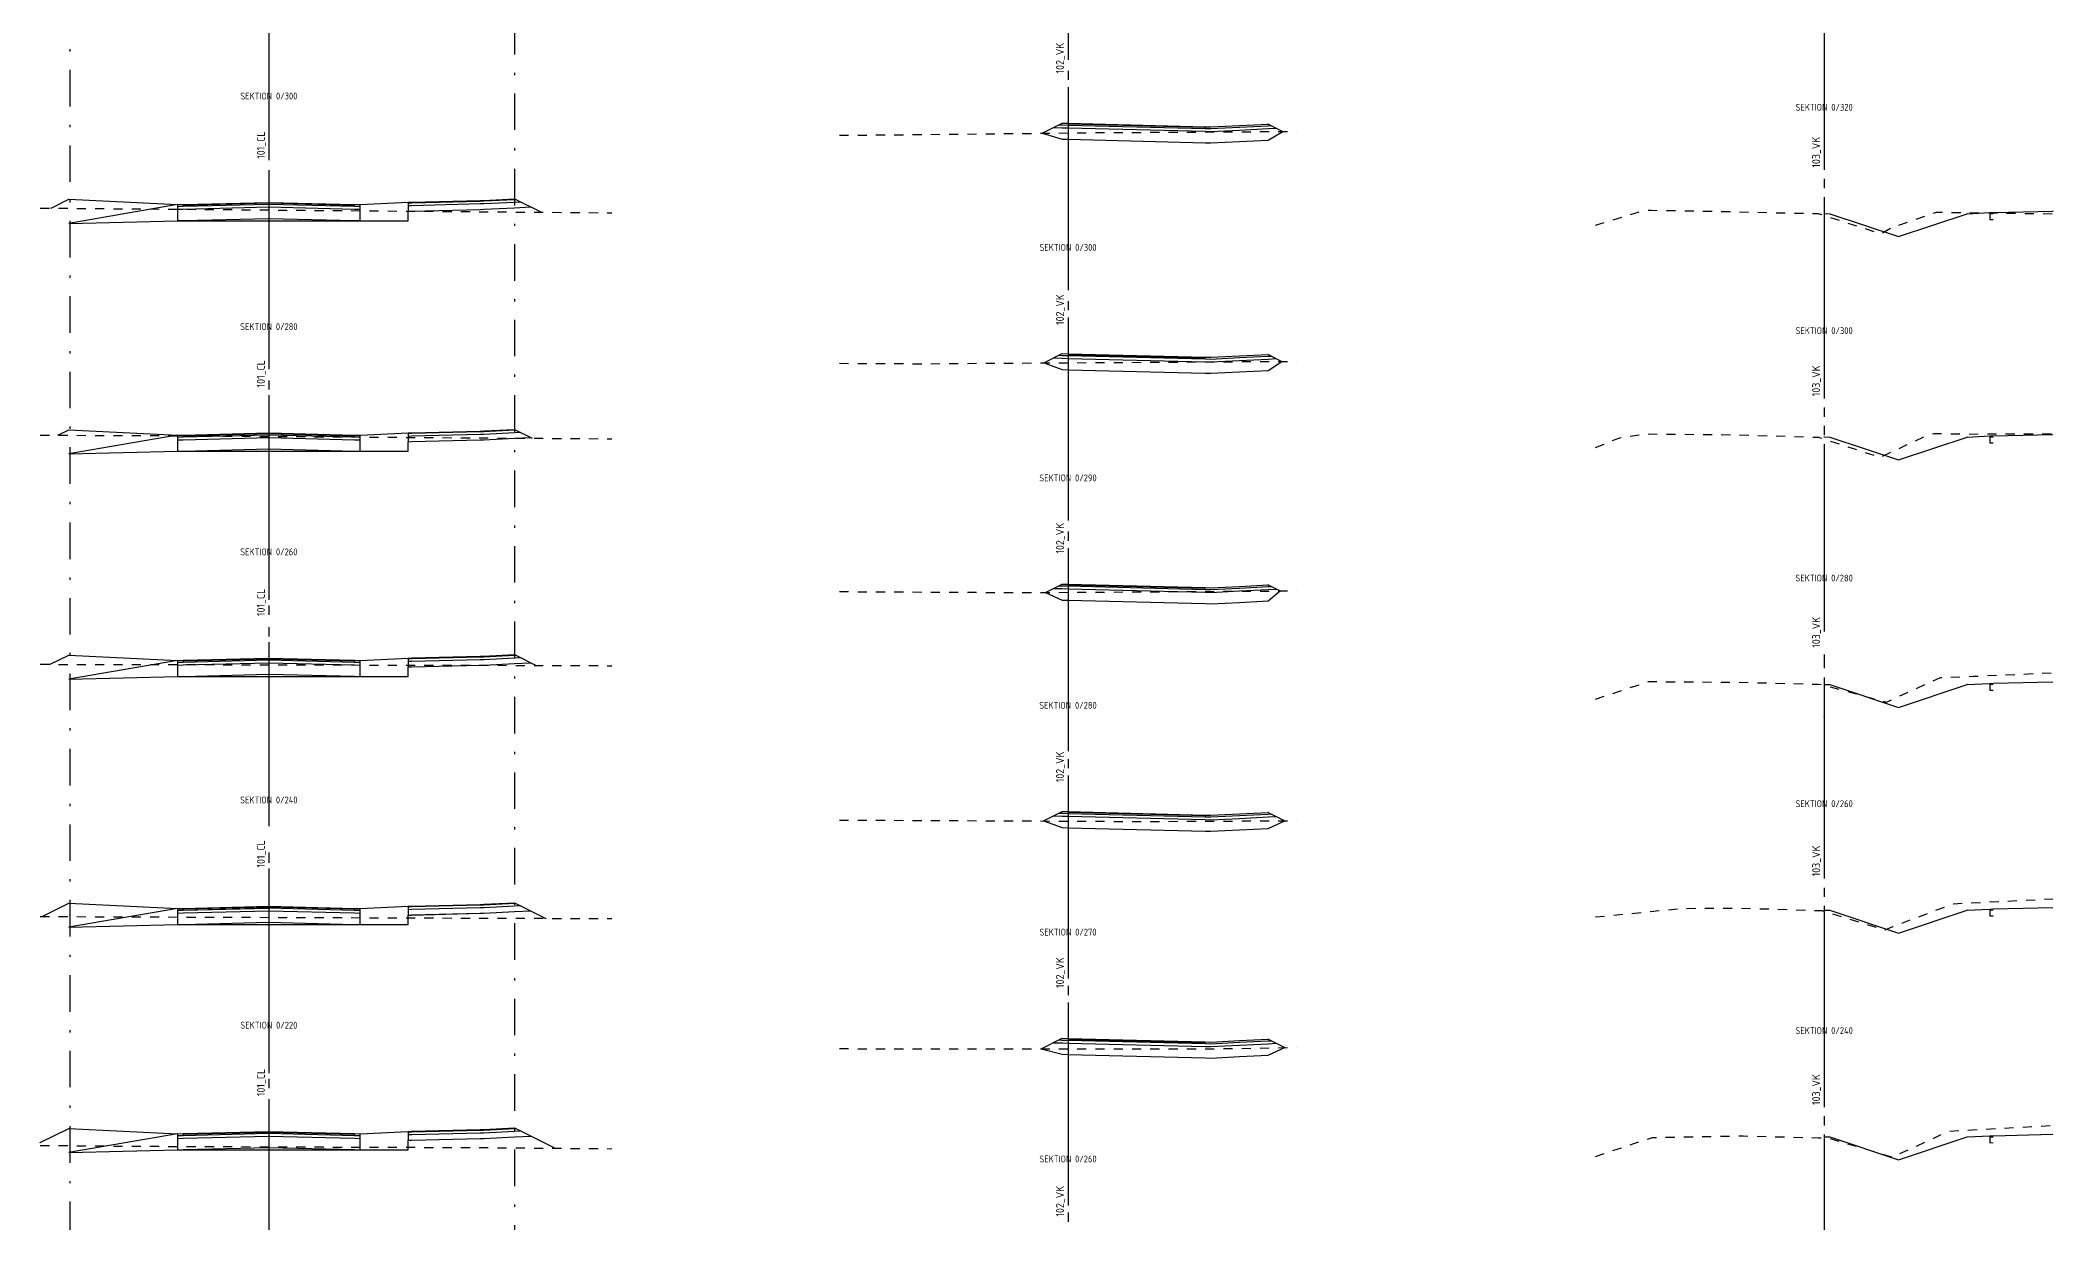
# Model space of a CAD drawing. Header units: metres. Extents: x 117388 to 118308, y 6148643 to 6149172.
# Drawn here: x 117653.2 to 117741.3, y 6148957.3 to 6149009.1 of the extents above; entities that cross this region are included whole.
import ezdxf
from ezdxf.enums import TextEntityAlignment as Align

# ---------------------------------------------------------------- set-up
doc = ezdxf.new("R2010")
doc.units = ezdxf.units.M
doc.header["$LTSCALE"] = 0.4
for name, pattern in [('CENTRUMLINJE', [27, 20, -3, 1, -3]), ('DASHDOT', [8, 4, -2, 0, -2]), ('DASHED_1', [2, 1, -1])]:
    doc.linetypes.add(name, pattern=pattern)
for name, color, linetype in [('05_FASTIGHGR', 7, 'DASHDOT'), ('M-37-CL', 1, 'CENTRUMLINJE'), ('M-37-CL_Txt', 1, 'CONTINUOUS'), ('M-37-Mark', 9, 'DASHED_1'), ('M-37-OB_B1', 4, 'CONTINUOUS'), ('M-37-OB_B2', 4, 'CONTINUOUS'), ('M-37-OB_Bi1', 4, 'CONTINUOUS'), ('M-37-OB_Bi2', 4, 'CONTINUOUS'), ('M-37-OB_F1', 4, 'CONTINUOUS'), ('M-37-OB_F2', 4, 'CONTINUOUS'), ('M-37-SektNr', 3, 'CONTINUOUS'), ('M-37-Vag-Overyta', 3, 'CONTINUOUS'), ('M-37-Vag-Slitlager', 4, 'CONTINUOUS'), ('Road_LayerForCsGenerator', 7, 'CONTINUOUS'), ('T19202X', 7, 'CONTINUOUS')]:
    doc.layers.add(name, color=color, linetype=linetype)
doc.layers.add('Non-PlotDot', color=7, linetype='CONTINUOUS', plot=False)
doc.styles.add('P_ISO_30', font='ISO', dxfattribs={"height": 3})

msp = doc.modelspace()

# ---------------------------------------------------------------- linework, layer by layer
at = {"layer": '05_FASTIGHGR'}
for p, q in [((117654.531, 6149060.573), (117654.531, 6148681.372)), ((117673.978, 6149059.547), (117673.978, 6148680.346))]:
    msp.add_line(p, q, dxfattribs=at)
at = {"layer": 'M-37-CL'}
for p, q in [((117698.198, 6149027.017), (117698.198, 6149004.017)), ((117663.238, 6149022.624), (117663.238, 6148999.624)), ((117731.277, 6149022.203), (117731.277, 6148999.203)), ((117698.198, 6149016.937), (117698.198, 6148993.937)), ((117663.238, 6149013.479), (117663.238, 6148990.479)), ((117731.277, 6149012.203), (117731.277, 6148989.203)), ((117698.198, 6149006.857), (117698.198, 6148983.857)), ((117663.238, 6149003.393), (117663.238, 6148980.393)), ((117731.277, 6149002.203), (117731.277, 6148979.203)), ((117698.198, 6148996.777), (117698.198, 6148973.777)), ((117663.238, 6148993.541), (117663.238, 6148970.541)), ((117731.277, 6148991.203), (117731.277, 6148968.203)), ((117698.198, 6148986.828), (117698.198, 6148963.828)), ((117663.238, 6148982.69), (117663.238, 6148959.69)), ((117731.277, 6148981.203), (117731.277, 6148958.203)), ((117698.198, 6148976.908), (117698.198, 6148953.908)), ((117663.238, 6148972.838), (117663.238, 6148949.838)), ((117731.277, 6148971.203), (117731.277, 6148948.203)), ((117698.198, 6148966.988), (117698.198, 6148943.988)), ((117663.238, 6148962.753), (117663.238, 6148939.753)), ((117731.277, 6148961.203), (117731.277, 6148938.203))]:
    msp.add_line(p, q, dxfattribs=at)
at = {"layer": 'M-37-Mark', "flags": 128}
for points in [[(117688.198, 6149004.917), (117688.603, 6149004.915), (117698.198, 6149005.015), (117699.594, 6149005.03), (117708.198, 6149005.082)], [(117653.238, 6149001.73), (117663.238, 6149001.647), (117676.119, 6149001.54), (117678.238, 6149001.521)], [(117721.277, 6149000.976), (117723.209, 6149001.578), (117723.409, 6149001.64), (117723.708, 6149001.635), (117727.167, 6149001.574), (117727.496, 6149001.563), (117731.014, 6149001.488), (117731.277, 6149001.408), (117731.341, 6149001.389), (117733.753, 6149000.61), (117734.224, 6149000.877), (117736.19, 6149001.548), (117741.277, 6149001.482)], [(117688.198, 6148994.939), (117692.046, 6148994.92), (117693.504, 6148994.935), (117698.198, 6148994.963), (117699.058, 6148994.968), (117708.198, 6148995.027)], [(117653.238, 6148991.793), (117657.07, 6148991.785), (117663.238, 6148991.742), (117678.238, 6148991.637)], [(117721.277, 6148991.253), (117722.336, 6148991.686), (117723.308, 6148991.822), (117723.415, 6148991.851), (117727.273, 6148991.815), (117727.288, 6148991.814), (117727.305, 6148991.814), (117731.04, 6148991.706), (117731.066, 6148991.697), (117731.277, 6148991.628), (117733.714, 6148990.831), (117735.661, 6148991.726), (117736.078, 6148991.868), (117737.594, 6148991.847), (117741.277, 6148991.864)], [(117688.198, 6148984.953), (117696.459, 6148984.91), (117698.198, 6148984.922), (117708.198, 6148984.987)], [(117653.238, 6148981.774), (117663.238, 6148981.752), (117672.652, 6148981.731), (117678.238, 6148981.713)], [(117721.277, 6148980.255), (117723.489, 6148980.978), (117723.611, 6148981.017), (117727.292, 6148980.991), (117727.434, 6148980.993), (117731.014, 6148980.901), (117731.145, 6148980.897), (117731.252, 6148980.864), (117731.277, 6148980.857), (117734.008, 6148980.123), (117735.241, 6148980.686), (117736.368, 6148981.195), (117736.68, 6148981.2), (117737.818, 6148981.253), (117741.277, 6148981.404)], [(117688.198, 6148974.962), (117698.198, 6148974.914), (117701.625, 6148974.898), (117708.198, 6148974.934)], [(117653.238, 6148970.742), (117663.238, 6148970.705), (117668.641, 6148970.685), (117678.238, 6148970.653)], [(117721.277, 6148970.721), (117723.429, 6148970.936), (117723.674, 6148970.961), (117725.003, 6148971.094), (117727.21, 6148971.114), (117727.248, 6148971.114), (117727.497, 6148971.112), (117730.985, 6148971.007), (117731.184, 6148971.002), (117731.277, 6148970.973), (117733.534, 6148970.278), (117733.948, 6148970.154), (117734.275, 6148970.303), (117736.938, 6148971.301), (117741.277, 6148971.512)], [(117688.198, 6148964.962), (117698.198, 6148964.954), (117704.247, 6148964.95), (117708.198, 6148965.015)], [(117721.277, 6148960.245), (117722.949, 6148960.808), (117723.764, 6148961.077), (117723.942, 6148961.08), (117725.378, 6148961.106), (117727.282, 6148961.144), (117727.508, 6148961.149), (117727.729, 6148961.144), (117731.014, 6148961.065), (117731.277, 6148961.064), (117731.444, 6148961.063), (117734.239, 6148960.225), (117734.254, 6148960.221), (117736.736, 6148961.352), (117736.739, 6148961.353), (117736.755, 6148961.354), (117736.782, 6148961.356), (117741.277, 6148961.603)], [(117653.238, 6148960.73), (117657.849, 6148960.692), (117663.238, 6148960.671), (117672.525, 6148960.635), (117678.238, 6148960.586)]]:
    msp.add_lwpolyline(points, dxfattribs=at)
at = {"layer": 'M-37-OB_B1', "flags": 128}
for points in [[(117697.805, 6149005.372), (117697.948, 6149005.368), (117698.198, 6149005.362), (117704.198, 6149005.212), (117704.448, 6149005.206), (117705.698, 6149005.268), (117706.948, 6149005.331), (117707.084, 6149005.337)], [(117659.238, 6149001.879), (117659.238, 6149001.879), (117659.238, 6149001.804), (117659.488, 6149001.81), (117659.488, 6149001.81), (117663.238, 6149001.904), (117663.238, 6149001.904), (117666.988, 6149001.81), (117667.238, 6149001.804), (117667.238, 6149001.879), (117669.338, 6149001.984), (117669.338, 6149001.959), (117669.488, 6149001.963), (117672.488, 6149002.038), (117672.638, 6149002.041), (117673.988, 6149002.109), (117674.033, 6149002.111)], [(117731.277, 6149001.488), (117731.527, 6149001.482), (117734.527, 6149000.483), (117737.527, 6149001.482), (117738.527, 6149001.532), (117738.527, 6149001.232), (117738.677, 6149001.236)], [(117697.805, 6148995.292), (117697.948, 6148995.288), (117698.198, 6148995.282), (117704.198, 6148995.132), (117704.448, 6148995.126), (117705.698, 6148995.188), (117706.948, 6148995.251), (117707.084, 6148995.257)], [(117659.238, 6148991.793), (117659.238, 6148991.793), (117659.238, 6148991.718), (117659.488, 6148991.724), (117659.488, 6148991.724), (117663.238, 6148991.818), (117663.238, 6148991.818), (117666.988, 6148991.724), (117667.238, 6148991.718), (117667.238, 6148991.793), (117669.338, 6148991.898), (117669.338, 6148991.873), (117669.488, 6148991.877), (117672.488, 6148991.952), (117672.638, 6148991.956), (117673.988, 6148992.023), (117674.033, 6148992.025)], [(117731.277, 6148991.717), (117731.527, 6148991.711), (117734.527, 6148990.712), (117737.527, 6148991.711), (117738.527, 6148991.761), (117738.527, 6148991.461), (117738.677, 6148991.464)], [(117697.805, 6148985.212), (117697.948, 6148985.208), (117698.198, 6148985.202), (117704.198, 6148985.052), (117704.448, 6148985.046), (117705.698, 6148985.108), (117706.948, 6148985.171), (117707.084, 6148985.177)], [(117659.238, 6148981.941), (117659.238, 6148981.941), (117659.238, 6148981.866), (117659.488, 6148981.873), (117659.488, 6148981.872), (117663.238, 6148981.966), (117663.238, 6148981.966), (117666.988, 6148981.873), (117667.238, 6148981.866), (117667.238, 6148981.941), (117669.338, 6148982.046), (117669.338, 6148982.021), (117669.488, 6148982.025), (117672.488, 6148982.1), (117672.638, 6148982.104), (117673.988, 6148982.171), (117674.033, 6148982.174)], [(117731.277, 6148980.896), (117731.527, 6148980.89), (117734.527, 6148979.891), (117737.527, 6148980.89), (117738.527, 6148980.94), (117738.527, 6148980.64), (117738.677, 6148980.644)], [(117697.805, 6148975.262), (117697.948, 6148975.259), (117698.198, 6148975.253), (117704.198, 6148975.103), (117704.448, 6148975.096), (117705.698, 6148975.159), (117706.948, 6148975.221), (117707.084, 6148975.228)], [(117659.238, 6148971.09), (117659.238, 6148971.09), (117659.238, 6148971.015), (117659.488, 6148971.021), (117659.488, 6148971.021), (117663.238, 6148971.114), (117663.238, 6148971.115), (117666.988, 6148971.021), (117667.238, 6148971.015), (117667.238, 6148971.09), (117669.338, 6148971.195), (117669.338, 6148971.17), (117669.488, 6148971.173), (117672.488, 6148971.248), (117672.638, 6148971.252), (117673.988, 6148971.32), (117674.033, 6148971.322)], [(117731.277, 6148971.025), (117731.527, 6148971.019), (117734.527, 6148970.02), (117737.527, 6148971.019), (117738.527, 6148971.069), (117738.527, 6148970.769), (117738.677, 6148970.773)], [(117697.805, 6148965.342), (117697.948, 6148965.339), (117698.198, 6148965.333), (117704.198, 6148965.183), (117704.448, 6148965.176), (117705.698, 6148965.239), (117706.948, 6148965.301), (117707.084, 6148965.308)], [(117659.238, 6148961.238), (117659.238, 6148961.238), (117659.238, 6148961.163), (117659.488, 6148961.169), (117659.488, 6148961.169), (117663.238, 6148961.263), (117663.238, 6148961.263), (117666.988, 6148961.169), (117667.238, 6148961.163), (117667.238, 6148961.238), (117669.338, 6148961.343), (117669.338, 6148961.318), (117669.488, 6148961.322), (117672.488, 6148961.397), (117672.638, 6148961.4), (117673.988, 6148961.468), (117674.033, 6148961.47)], [(117731.277, 6148961.104), (117731.527, 6148961.098), (117734.527, 6148960.099), (117737.527, 6148961.098), (117738.527, 6148961.148), (117738.527, 6148960.848), (117738.677, 6148960.852)]]:
    msp.add_lwpolyline(points, dxfattribs=at)
at = {"layer": 'M-37-OB_B2', "flags": 128}
for points in [[(117697.567, 6149005.253), (117697.948, 6149005.243), (117698.198, 6149005.237), (117704.198, 6149005.087), (117704.448, 6149005.081), (117705.698, 6149005.143), (117706.948, 6149005.206), (117707.311, 6149005.224)], [(117659.238, 6149001.879), (117659.238, 6149001.879), (117659.238, 6149001.679), (117659.488, 6149001.685), (117659.488, 6149001.685), (117663.238, 6149001.779), (117663.238, 6149001.779), (117666.988, 6149001.685), (117667.238, 6149001.679), (117667.238, 6149001.879), (117669.338, 6149001.984), (117669.338, 6149001.844), (117669.488, 6149001.848), (117672.488, 6149001.923), (117672.638, 6149001.926), (117673.988, 6149001.994), (117674.242, 6149002.006)], [(117697.567, 6148995.173), (117697.948, 6148995.163), (117698.198, 6148995.157), (117704.198, 6148995.007), (117704.448, 6148995.001), (117705.698, 6148995.063), (117706.948, 6148995.126), (117707.311, 6148995.144)], [(117659.238, 6148991.793), (117659.238, 6148991.793), (117659.238, 6148991.593), (117659.488, 6148991.599), (117659.488, 6148991.599), (117663.238, 6148991.693), (117663.238, 6148991.693), (117666.988, 6148991.599), (117667.238, 6148991.593), (117667.238, 6148991.793), (117669.338, 6148991.898), (117669.338, 6148991.758), (117669.488, 6148991.762), (117672.488, 6148991.837), (117672.638, 6148991.841), (117673.988, 6148991.908), (117674.242, 6148991.921)], [(117697.567, 6148985.093), (117697.948, 6148985.083), (117698.198, 6148985.077), (117704.198, 6148984.927), (117704.448, 6148984.921), (117705.698, 6148984.983), (117706.948, 6148985.046), (117707.311, 6148985.064)], [(117659.238, 6148981.941), (117659.238, 6148981.941), (117659.238, 6148981.741), (117659.488, 6148981.748), (117659.488, 6148981.747), (117663.238, 6148981.841), (117663.238, 6148981.841), (117666.988, 6148981.748), (117667.238, 6148981.741), (117667.238, 6148981.941), (117669.338, 6148982.046), (117669.338, 6148981.906), (117669.488, 6148981.91), (117672.488, 6148981.985), (117672.638, 6148981.989), (117673.988, 6148982.056), (117674.242, 6148982.069)], [(117697.567, 6148975.143), (117697.948, 6148975.134), (117698.198, 6148975.128), (117704.198, 6148974.978), (117704.448, 6148974.971), (117705.698, 6148975.034), (117706.948, 6148975.096), (117707.311, 6148975.115)], [(117659.238, 6148971.09), (117659.238, 6148971.09), (117659.238, 6148970.89), (117659.488, 6148970.896), (117659.488, 6148970.896), (117663.238, 6148970.989), (117663.238, 6148970.99), (117666.988, 6148970.896), (117667.238, 6148970.89), (117667.238, 6148971.09), (117669.338, 6148971.195), (117669.338, 6148971.055), (117669.488, 6148971.058), (117672.488, 6148971.133), (117672.638, 6148971.137), (117673.988, 6148971.205), (117674.242, 6148971.217)], [(117697.567, 6148965.223), (117697.948, 6148965.214), (117698.198, 6148965.208), (117704.198, 6148965.058), (117704.448, 6148965.051), (117705.698, 6148965.114), (117706.948, 6148965.176), (117707.311, 6148965.195)], [(117659.238, 6148961.238), (117659.238, 6148961.238), (117659.238, 6148961.038), (117659.488, 6148961.044), (117659.488, 6148961.044), (117663.238, 6148961.138), (117663.238, 6148961.138), (117666.988, 6148961.044), (117667.238, 6148961.038), (117667.238, 6148961.238), (117669.338, 6148961.343), (117669.338, 6148961.203), (117669.488, 6148961.207), (117672.488, 6148961.282), (117672.638, 6148961.285), (117673.988, 6148961.353), (117674.242, 6148961.365)]]:
    msp.add_lwpolyline(points, dxfattribs=at)
at = {"layer": 'M-37-OB_Bi1', "flags": 128}
for points in [[(117698.198, 6149005.437), (117698.198, 6149005.362), (117704.198, 6149005.212), (117704.198, 6149005.287), (117704.448, 6149005.281), (117705.698, 6149005.343), (117706.948, 6149005.406), (117706.948, 6149005.406)], [(117659.238, 6149001.879), (117659.238, 6149001.879), (117659.488, 6149001.885), (117659.488, 6149001.81), (117663.238, 6149001.904), (117666.988, 6149001.81), (117666.988, 6149001.885), (117667.238, 6149001.879), (117669.338, 6149001.984), (117669.338, 6149001.959), (117669.488, 6149001.963), (117672.488, 6149002.038), (117672.638, 6149002.041), (117673.988, 6149002.109), (117674.033, 6149002.111)], [(117731.277, 6149001.488), (117731.527, 6149001.482), (117734.527, 6149000.483), (117737.527, 6149001.482), (117738.527, 6149001.532), (117738.527, 6149001.492), (117738.677, 6149001.496)], [(117698.198, 6148995.357), (117698.198, 6148995.282), (117704.198, 6148995.132), (117704.198, 6148995.207), (117704.448, 6148995.201), (117705.698, 6148995.263), (117706.948, 6148995.326), (117706.948, 6148995.326)], [(117659.238, 6148991.793), (117659.238, 6148991.793), (117659.488, 6148991.799), (117659.488, 6148991.724), (117663.238, 6148991.818), (117666.988, 6148991.724), (117666.988, 6148991.799), (117667.238, 6148991.793), (117669.338, 6148991.898), (117669.338, 6148991.873), (117669.488, 6148991.877), (117672.488, 6148991.952), (117672.638, 6148991.956), (117673.988, 6148992.023), (117674.033, 6148992.025)], [(117731.277, 6148991.717), (117731.527, 6148991.711), (117734.527, 6148990.712), (117737.527, 6148991.711), (117738.527, 6148991.761), (117738.527, 6148991.721), (117738.677, 6148991.724)], [(117698.198, 6148985.277), (117698.198, 6148985.202), (117704.198, 6148985.052), (117704.198, 6148985.127), (117704.448, 6148985.121), (117705.698, 6148985.183), (117706.948, 6148985.246), (117706.948, 6148985.246)], [(117659.238, 6148981.941), (117659.238, 6148981.941), (117659.488, 6148981.948), (117659.488, 6148981.873), (117663.238, 6148981.966), (117666.988, 6148981.873), (117666.988, 6148981.948), (117667.238, 6148981.941), (117669.338, 6148982.046), (117669.338, 6148982.021), (117669.488, 6148982.025), (117672.488, 6148982.1), (117672.638, 6148982.104), (117673.988, 6148982.171), (117674.033, 6148982.174)], [(117731.277, 6148980.896), (117731.527, 6148980.89), (117734.527, 6148979.891), (117737.527, 6148980.89), (117738.527, 6148980.94), (117738.527, 6148980.9), (117738.677, 6148980.904)], [(117698.198, 6148975.328), (117698.198, 6148975.253), (117704.198, 6148975.103), (117704.198, 6148975.178), (117704.448, 6148975.171), (117705.698, 6148975.234), (117706.948, 6148975.296), (117706.948, 6148975.296)], [(117659.238, 6148971.09), (117659.238, 6148971.09), (117659.488, 6148971.096), (117659.488, 6148971.021), (117663.238, 6148971.115), (117666.988, 6148971.021), (117666.988, 6148971.096), (117667.238, 6148971.09), (117669.338, 6148971.195), (117669.338, 6148971.17), (117669.488, 6148971.173), (117672.488, 6148971.248), (117672.638, 6148971.252), (117673.988, 6148971.32), (117674.033, 6148971.322)], [(117731.277, 6148971.025), (117731.527, 6148971.019), (117734.527, 6148970.02), (117737.527, 6148971.019), (117738.527, 6148971.069), (117738.527, 6148971.029), (117738.677, 6148971.033)], [(117698.198, 6148965.408), (117698.198, 6148965.333), (117704.198, 6148965.183), (117704.198, 6148965.258), (117704.448, 6148965.251), (117705.698, 6148965.314), (117706.948, 6148965.376), (117706.948, 6148965.376)], [(117659.238, 6148961.238), (117659.238, 6148961.238), (117659.488, 6148961.244), (117659.488, 6148961.169), (117663.238, 6148961.263), (117666.988, 6148961.169), (117666.988, 6148961.244), (117667.238, 6148961.238), (117669.338, 6148961.343), (117669.338, 6148961.318), (117669.488, 6148961.322), (117672.488, 6148961.397), (117672.638, 6148961.4), (117673.988, 6148961.468), (117674.033, 6148961.47)], [(117731.277, 6148961.104), (117731.527, 6148961.098), (117734.527, 6148960.099), (117737.527, 6148961.098), (117738.527, 6148961.148), (117738.527, 6148961.108), (117738.677, 6148961.112)]]:
    msp.add_lwpolyline(points, dxfattribs=at)
at = {"layer": 'M-37-OB_Bi2', "flags": 128}
for points in [[(117698.198, 6149005.437), (117698.198, 6149005.362), (117704.198, 6149005.212), (117704.198, 6149005.287), (117704.448, 6149005.281), (117705.698, 6149005.343), (117706.948, 6149005.406), (117706.948, 6149005.406)], [(117659.238, 6149001.879), (117659.238, 6149001.879), (117659.488, 6149001.885), (117659.488, 6149001.81), (117663.238, 6149001.904), (117666.988, 6149001.81), (117666.988, 6149001.885), (117667.238, 6149001.879), (117669.338, 6149001.984), (117669.338, 6149001.959), (117669.488, 6149001.963), (117672.488, 6149002.038), (117672.638, 6149002.041), (117673.988, 6149002.109), (117674.033, 6149002.111)], [(117731.277, 6149001.488), (117731.527, 6149001.482), (117734.527, 6149000.483), (117737.527, 6149001.482), (117738.527, 6149001.532), (117738.527, 6149001.492), (117738.677, 6149001.496)], [(117698.198, 6148995.357), (117698.198, 6148995.282), (117704.198, 6148995.132), (117704.198, 6148995.207), (117704.448, 6148995.201), (117705.698, 6148995.263), (117706.948, 6148995.326), (117706.948, 6148995.326)], [(117659.238, 6148991.793), (117659.238, 6148991.793), (117659.488, 6148991.799), (117659.488, 6148991.724), (117663.238, 6148991.818), (117666.988, 6148991.724), (117666.988, 6148991.799), (117667.238, 6148991.793), (117669.338, 6148991.898), (117669.338, 6148991.873), (117669.488, 6148991.877), (117672.488, 6148991.952), (117672.638, 6148991.956), (117673.988, 6148992.023), (117674.033, 6148992.025)], [(117731.277, 6148991.717), (117731.527, 6148991.711), (117734.527, 6148990.712), (117737.527, 6148991.711), (117738.527, 6148991.761), (117738.527, 6148991.721), (117738.677, 6148991.724)], [(117698.198, 6148985.277), (117698.198, 6148985.202), (117704.198, 6148985.052), (117704.198, 6148985.127), (117704.448, 6148985.121), (117705.698, 6148985.183), (117706.948, 6148985.246), (117706.948, 6148985.246)], [(117659.238, 6148981.941), (117659.238, 6148981.941), (117659.488, 6148981.948), (117659.488, 6148981.873), (117663.238, 6148981.966), (117666.988, 6148981.873), (117666.988, 6148981.948), (117667.238, 6148981.941), (117669.338, 6148982.046), (117669.338, 6148982.021), (117669.488, 6148982.025), (117672.488, 6148982.1), (117672.638, 6148982.104), (117673.988, 6148982.171), (117674.033, 6148982.174)], [(117731.277, 6148980.896), (117731.527, 6148980.89), (117734.527, 6148979.891), (117737.527, 6148980.89), (117738.527, 6148980.94), (117738.527, 6148980.9), (117738.677, 6148980.904)], [(117698.198, 6148975.328), (117698.198, 6148975.253), (117704.198, 6148975.103), (117704.198, 6148975.178), (117704.448, 6148975.171), (117705.698, 6148975.234), (117706.948, 6148975.296), (117706.948, 6148975.296)], [(117659.238, 6148971.09), (117659.238, 6148971.09), (117659.488, 6148971.096), (117659.488, 6148971.021), (117663.238, 6148971.115), (117666.988, 6148971.021), (117666.988, 6148971.096), (117667.238, 6148971.09), (117669.338, 6148971.195), (117669.338, 6148971.17), (117669.488, 6148971.173), (117672.488, 6148971.248), (117672.638, 6148971.252), (117673.988, 6148971.32), (117674.033, 6148971.322)], [(117731.277, 6148971.025), (117731.527, 6148971.019), (117734.527, 6148970.02), (117737.527, 6148971.019), (117738.527, 6148971.069), (117738.527, 6148971.029), (117738.677, 6148971.033)], [(117698.198, 6148965.408), (117698.198, 6148965.333), (117704.198, 6148965.183), (117704.198, 6148965.258), (117704.448, 6148965.251), (117705.698, 6148965.314), (117706.948, 6148965.376), (117706.948, 6148965.376)], [(117659.238, 6148961.238), (117659.238, 6148961.238), (117659.488, 6148961.244), (117659.488, 6148961.169), (117663.238, 6148961.263), (117666.988, 6148961.169), (117666.988, 6148961.244), (117667.238, 6148961.238), (117669.338, 6148961.343), (117669.338, 6148961.318), (117669.488, 6148961.322), (117672.488, 6148961.397), (117672.638, 6148961.4), (117673.988, 6148961.468), (117674.033, 6148961.47)], [(117731.277, 6148961.104), (117731.527, 6148961.098), (117734.527, 6148960.099), (117737.527, 6148961.098), (117738.527, 6148961.148), (117738.527, 6148961.108), (117738.677, 6148961.112)]]:
    msp.add_lwpolyline(points, dxfattribs=at)
at = {"layer": 'M-37-OB_F1', "flags": 128}
for points in [[(117697.069, 6149005.004), (117697.948, 6149004.743), (117698.198, 6149004.737), (117704.198, 6149004.587), (117704.448, 6149004.581), (117705.698, 6149004.643), (117706.948, 6149004.706), (117707.601, 6149005.079)], [(117659.238, 6149001.879), (117659.238, 6149001.879), (117659.238, 6149001.179), (117659.488, 6149001.185), (117659.488, 6149001.185), (117663.238, 6149001.279), (117663.238, 6149001.279), (117666.988, 6149001.185), (117667.238, 6149001.179), (117667.238, 6149001.879), (117669.338, 6149001.984), (117669.338, 6149001.594), (117669.488, 6149001.598), (117672.488, 6149001.673), (117672.638, 6149001.676), (117673.988, 6149001.744), (117674.697, 6149001.779)], [(117697.135, 6148994.957), (117697.948, 6148994.663), (117698.198, 6148994.657), (117704.198, 6148994.507), (117704.448, 6148994.501), (117705.698, 6148994.563), (117706.948, 6148994.626), (117707.552, 6148995.023)], [(117659.238, 6148991.793), (117659.238, 6148991.793), (117659.238, 6148991.093), (117659.488, 6148991.099), (117659.488, 6148991.099), (117663.238, 6148991.193), (117663.238, 6148991.193), (117666.988, 6148991.099), (117667.238, 6148991.093), (117667.238, 6148991.793), (117669.338, 6148991.898), (117669.338, 6148991.508), (117669.488, 6148991.512), (117672.488, 6148991.587), (117672.638, 6148991.591), (117673.988, 6148991.658), (117674.697, 6148991.694)], [(117697.213, 6148984.916), (117697.948, 6148984.583), (117698.198, 6148984.577), (117704.198, 6148984.427), (117704.448, 6148984.421), (117705.698, 6148984.483), (117706.948, 6148984.546), (117707.474, 6148984.982)], [(117659.238, 6148981.941), (117659.238, 6148981.941), (117659.238, 6148981.241), (117659.488, 6148981.248), (117659.488, 6148981.247), (117663.238, 6148981.341), (117663.238, 6148981.341), (117666.988, 6148981.248), (117667.238, 6148981.241), (117667.238, 6148981.941), (117669.338, 6148982.046), (117669.338, 6148981.656), (117669.488, 6148981.66), (117672.488, 6148981.735), (117672.638, 6148981.739), (117673.988, 6148981.806), (117674.697, 6148981.842)], [(117697.119, 6148974.92), (117697.948, 6148974.634), (117698.198, 6148974.628), (117704.198, 6148974.478), (117704.448, 6148974.471), (117705.698, 6148974.534), (117706.948, 6148974.596), (117707.678, 6148974.931)], [(117659.238, 6148971.09), (117659.238, 6148971.09), (117659.238, 6148970.39), (117659.488, 6148970.396), (117659.488, 6148970.396), (117663.238, 6148970.489), (117663.238, 6148970.49), (117666.988, 6148970.396), (117667.238, 6148970.39), (117667.238, 6148971.09), (117669.338, 6148971.195), (117669.338, 6148970.805), (117669.488, 6148970.808), (117672.488, 6148970.883), (117672.638, 6148970.887), (117673.988, 6148970.955), (117674.697, 6148970.99)], [(117697.03, 6148964.955), (117697.948, 6148964.714), (117698.198, 6148964.708), (117704.198, 6148964.558), (117704.448, 6148964.551), (117705.698, 6148964.614), (117706.948, 6148964.676), (117707.688, 6148965.006)], [(117659.238, 6148961.238), (117659.238, 6148961.238), (117659.238, 6148960.538), (117659.488, 6148960.544), (117659.488, 6148960.544), (117663.238, 6148960.638), (117663.238, 6148960.638), (117666.988, 6148960.544), (117667.238, 6148960.538), (117667.238, 6148961.238), (117669.338, 6148961.343), (117669.338, 6148960.953), (117669.488, 6148960.957), (117672.488, 6148961.032), (117672.638, 6148961.035), (117673.988, 6148961.103), (117674.697, 6148961.138)]]:
    msp.add_lwpolyline(points, dxfattribs=at)
at = {"layer": 'M-37-OB_F2', "flags": 128}
for points in [[(117697.069, 6149005.004), (117697.948, 6149004.743), (117698.198, 6149004.737), (117704.198, 6149004.587), (117704.448, 6149004.581), (117705.698, 6149004.643), (117706.948, 6149004.706), (117707.601, 6149005.079)], [(117659.238, 6149001.88), (117654.488, 6149001.06), (117659.238, 6149001.178), (117659.488, 6149001.178), (117663.238, 6149001.178), (117666.988, 6149001.178), (117667.238, 6149001.178), (117669.338, 6149001.178), (117669.338, 6149001.585), (117669.338, 6149001.595), (117669.488, 6149001.599), (117672.488, 6149001.674), (117672.638, 6149001.677), (117673.988, 6149001.745), (117674.697, 6149001.78)], [(117697.135, 6148994.957), (117697.948, 6148994.663), (117698.198, 6148994.657), (117704.198, 6148994.507), (117704.448, 6148994.501), (117705.698, 6148994.563), (117706.948, 6148994.626), (117707.552, 6148995.023)], [(117659.238, 6148991.794), (117654.488, 6148990.974), (117659.238, 6148991.093), (117659.488, 6148991.093), (117663.238, 6148991.093), (117666.988, 6148991.093), (117667.238, 6148991.093), (117669.338, 6148991.093), (117669.338, 6148991.499), (117669.338, 6148991.509), (117669.488, 6148991.513), (117672.488, 6148991.588), (117672.638, 6148991.592), (117673.988, 6148991.659), (117674.697, 6148991.695)], [(117697.213, 6148984.916), (117697.948, 6148984.583), (117698.198, 6148984.577), (117704.198, 6148984.427), (117704.448, 6148984.421), (117705.698, 6148984.483), (117706.948, 6148984.546), (117707.474, 6148984.982)], [(117659.238, 6148981.942), (117654.488, 6148981.122), (117659.238, 6148981.241), (117659.488, 6148981.241), (117663.238, 6148981.241), (117666.988, 6148981.241), (117667.238, 6148981.241), (117669.338, 6148981.241), (117669.338, 6148981.647), (117669.338, 6148981.657), (117669.488, 6148981.661), (117672.488, 6148981.736), (117672.638, 6148981.74), (117673.988, 6148981.807), (117674.697, 6148981.843)], [(117697.119, 6148974.92), (117697.948, 6148974.634), (117698.198, 6148974.628), (117704.198, 6148974.478), (117704.448, 6148974.471), (117705.698, 6148974.534), (117706.948, 6148974.596), (117707.678, 6148974.931)], [(117659.238, 6148971.091), (117654.488, 6148970.27), (117659.238, 6148970.389), (117659.488, 6148970.389), (117663.238, 6148970.389), (117666.988, 6148970.389), (117667.238, 6148970.389), (117669.338, 6148970.389), (117669.338, 6148970.796), (117669.338, 6148970.806), (117669.488, 6148970.809), (117672.488, 6148970.884), (117672.638, 6148970.888), (117673.988, 6148970.956), (117674.697, 6148970.991)], [(117697.03, 6148964.955), (117697.948, 6148964.714), (117698.198, 6148964.708), (117704.198, 6148964.558), (117704.448, 6148964.551), (117705.698, 6148964.614), (117706.948, 6148964.676), (117707.688, 6148965.006)], [(117659.238, 6148961.239), (117654.488, 6148960.419), (117659.238, 6148960.537), (117659.488, 6148960.537), (117663.238, 6148960.537), (117666.988, 6148960.537), (117667.238, 6148960.537), (117669.338, 6148960.537), (117669.338, 6148960.944), (117669.338, 6148960.954), (117669.488, 6148960.958), (117672.488, 6148961.033), (117672.638, 6148961.036), (117673.988, 6148961.104), (117674.697, 6148961.139)]]:
    msp.add_lwpolyline(points, dxfattribs=at)
at = {"layer": 'M-37-Vag-Overyta', "flags": 128}
for points in [[(117697.069, 6149005.004), (117697.948, 6149005.443), (117698.198, 6149005.437), (117704.198, 6149005.287), (117704.448, 6149005.281), (117705.698, 6149005.343), (117706.948, 6149005.406), (117707.601, 6149005.079)], [(117653.707, 6149001.726), (117654.488, 6149002.116), (117659.238, 6149001.879), (117659.488, 6149001.885), (117663.238, 6149001.979), (117666.988, 6149001.885), (117667.238, 6149001.879), (117669.338, 6149001.984), (117669.488, 6149001.988), (117672.488, 6149002.063), (117672.638, 6149002.066), (117673.988, 6149002.134), (117675.16, 6149001.548)], [(117731.275, 6149001.488), (117731.276, 6149001.488), (117731.277, 6149001.488), (117731.527, 6149001.482), (117734.527, 6149000.483), (117737.527, 6149001.482), (117738.527, 6149001.532), (117738.677, 6149001.536), (117741.277, 6149001.601)], [(117697.135, 6148994.957), (117697.948, 6148995.363), (117698.198, 6148995.357), (117704.198, 6148995.207), (117704.448, 6148995.201), (117705.698, 6148995.263), (117706.948, 6148995.326), (117707.552, 6148995.023)], [(117654.009, 6148991.791), (117654.488, 6148992.031), (117659.238, 6148991.793), (117659.488, 6148991.799), (117663.238, 6148991.893), (117666.988, 6148991.799), (117667.238, 6148991.793), (117669.338, 6148991.898), (117669.488, 6148991.902), (117672.488, 6148991.977), (117672.638, 6148991.981), (117673.988, 6148992.048), (117674.761, 6148991.661)], [(117731.275, 6148991.717), (117731.276, 6148991.717), (117731.277, 6148991.717), (117731.527, 6148991.711), (117734.527, 6148990.712), (117737.527, 6148991.711), (117738.527, 6148991.761), (117738.677, 6148991.764), (117741.277, 6148991.829)], [(117697.213, 6148984.916), (117697.948, 6148985.283), (117698.198, 6148985.277), (117704.198, 6148985.127), (117704.448, 6148985.121), (117705.698, 6148985.183), (117706.948, 6148985.246), (117707.474, 6148984.982)], [(117653.675, 6148981.773), (117654.488, 6148982.179), (117659.238, 6148981.941), (117659.488, 6148981.948), (117663.238, 6148982.041), (117666.988, 6148981.948), (117667.238, 6148981.941), (117669.338, 6148982.046), (117669.488, 6148982.05), (117672.488, 6148982.125), (117672.638, 6148982.129), (117673.988, 6148982.196), (117674.933, 6148981.724)], [(117731.275, 6148980.896), (117731.276, 6148980.896), (117731.277, 6148980.896), (117731.527, 6148980.89), (117734.527, 6148979.891), (117737.527, 6148980.89), (117738.527, 6148980.94), (117738.677, 6148980.944), (117741.277, 6148981.009)], [(117697.119, 6148974.92), (117697.948, 6148975.334), (117698.198, 6148975.328), (117704.198, 6148975.178), (117704.448, 6148975.171), (117705.698, 6148975.234), (117706.948, 6148975.296), (117707.678, 6148974.931)], [(117653.317, 6148970.742), (117654.488, 6148971.327), (117659.238, 6148971.09), (117659.488, 6148971.096), (117663.238, 6148971.19), (117666.988, 6148971.096), (117667.238, 6148971.09), (117669.338, 6148971.195), (117669.488, 6148971.198), (117672.488, 6148971.273), (117672.638, 6148971.277), (117673.988, 6148971.345), (117675.352, 6148970.662)], [(117731.275, 6148971.025), (117731.276, 6148971.025), (117731.277, 6148971.025), (117731.527, 6148971.019), (117734.527, 6148970.02), (117737.527, 6148971.019), (117738.527, 6148971.069), (117738.677, 6148971.073), (117741.277, 6148971.138)], [(117697.03, 6148964.955), (117697.948, 6148965.414), (117698.198, 6148965.408), (117704.198, 6148965.258), (117704.448, 6148965.251), (117705.698, 6148965.314), (117706.948, 6148965.376), (117707.688, 6148965.006)], [(117653.238, 6148960.85), (117654.488, 6148961.475), (117659.238, 6148961.238), (117659.488, 6148961.244), (117663.238, 6148961.338), (117666.988, 6148961.244), (117667.238, 6148961.238), (117669.338, 6148961.343), (117669.488, 6148961.347), (117672.488, 6148961.422), (117672.638, 6148961.425), (117673.988, 6148961.493), (117675.759, 6148960.607)], [(117731.275, 6148961.105), (117731.276, 6148961.104), (117731.277, 6148961.104), (117731.527, 6148961.098), (117734.527, 6148960.099), (117737.527, 6148961.098), (117738.527, 6148961.148), (117738.677, 6148961.152), (117741.277, 6148961.217)]]:
    msp.add_lwpolyline(points, dxfattribs=at)
at = {"layer": 'M-37-Vag-Slitlager', "flags": 128}
for points in [[(117698.198, 6149005.437), (117698.198, 6149005.412), (117704.198, 6149005.262), (117704.198, 6149005.287), (117704.448, 6149005.281), (117705.698, 6149005.343), (117706.948, 6149005.406), (117706.948, 6149005.406)], [(117659.238, 6149001.879), (117659.238, 6149001.879), (117659.488, 6149001.885), (117659.488, 6149001.86), (117663.238, 6149001.954), (117666.988, 6149001.86), (117666.988, 6149001.885), (117667.238, 6149001.879), (117669.338, 6149001.984), (117669.338, 6149001.959), (117669.488, 6149001.963), (117672.488, 6149002.038), (117672.638, 6149002.041), (117673.988, 6149002.109), (117674.033, 6149002.111)], [(117731.277, 6149001.488), (117731.527, 6149001.482), (117734.527, 6149000.483), (117737.527, 6149001.482), (117738.527, 6149001.532), (117738.527, 6149001.492), (117738.677, 6149001.496)], [(117698.198, 6148995.357), (117698.198, 6148995.332), (117704.198, 6148995.182), (117704.198, 6148995.207), (117704.448, 6148995.201), (117705.698, 6148995.263), (117706.948, 6148995.326), (117706.948, 6148995.326)], [(117659.238, 6148991.793), (117659.238, 6148991.793), (117659.488, 6148991.799), (117659.488, 6148991.774), (117663.238, 6148991.868), (117666.988, 6148991.774), (117666.988, 6148991.799), (117667.238, 6148991.793), (117669.338, 6148991.898), (117669.338, 6148991.873), (117669.488, 6148991.877), (117672.488, 6148991.952), (117672.638, 6148991.956), (117673.988, 6148992.023), (117674.033, 6148992.025)], [(117731.277, 6148991.717), (117731.527, 6148991.711), (117734.527, 6148990.712), (117737.527, 6148991.711), (117738.527, 6148991.761), (117738.527, 6148991.721), (117738.677, 6148991.724)], [(117698.198, 6148985.277), (117698.198, 6148985.252), (117704.198, 6148985.102), (117704.198, 6148985.127), (117704.448, 6148985.121), (117705.698, 6148985.183), (117706.948, 6148985.246), (117706.948, 6148985.246)], [(117659.238, 6148981.941), (117659.238, 6148981.941), (117659.488, 6148981.948), (117659.488, 6148981.923), (117663.238, 6148982.016), (117666.988, 6148981.923), (117666.988, 6148981.948), (117667.238, 6148981.941), (117669.338, 6148982.046), (117669.338, 6148982.021), (117669.488, 6148982.025), (117672.488, 6148982.1), (117672.638, 6148982.104), (117673.988, 6148982.171), (117674.033, 6148982.174)], [(117731.277, 6148980.896), (117731.527, 6148980.89), (117734.527, 6148979.891), (117737.527, 6148980.89), (117738.527, 6148980.94), (117738.527, 6148980.9), (117738.677, 6148980.904)], [(117698.198, 6148975.328), (117698.198, 6148975.303), (117704.198, 6148975.153), (117704.198, 6148975.178), (117704.448, 6148975.171), (117705.698, 6148975.234), (117706.948, 6148975.296), (117706.948, 6148975.296)], [(117659.238, 6148971.09), (117659.238, 6148971.09), (117659.488, 6148971.096), (117659.488, 6148971.071), (117663.238, 6148971.165), (117666.988, 6148971.071), (117666.988, 6148971.096), (117667.238, 6148971.09), (117669.338, 6148971.195), (117669.338, 6148971.17), (117669.488, 6148971.173), (117672.488, 6148971.248), (117672.638, 6148971.252), (117673.988, 6148971.32), (117674.033, 6148971.322)], [(117731.277, 6148971.025), (117731.527, 6148971.019), (117734.527, 6148970.02), (117737.527, 6148971.019), (117738.527, 6148971.069), (117738.527, 6148971.029), (117738.677, 6148971.033)], [(117698.198, 6148965.408), (117698.198, 6148965.383), (117704.198, 6148965.233), (117704.198, 6148965.258), (117704.448, 6148965.251), (117705.698, 6148965.314), (117706.948, 6148965.376), (117706.948, 6148965.376)], [(117659.238, 6148961.238), (117659.238, 6148961.238), (117659.488, 6148961.244), (117659.488, 6148961.219), (117663.238, 6148961.313), (117666.988, 6148961.219), (117666.988, 6148961.244), (117667.238, 6148961.238), (117669.338, 6148961.343), (117669.338, 6148961.318), (117669.488, 6148961.322), (117672.488, 6148961.397), (117672.638, 6148961.4), (117673.988, 6148961.468), (117674.033, 6148961.47)], [(117731.277, 6148961.104), (117731.527, 6148961.098), (117734.527, 6148960.099), (117737.527, 6148961.098), (117738.527, 6148961.148), (117738.527, 6148961.108), (117738.677, 6148961.112)]]:
    msp.add_lwpolyline(points, dxfattribs=at)
at = {"layer": 'Non-PlotDot'}
for centre in [(117697.069, 6149005.004), (117697.948, 6149005.443), (117698.198, 6149005.437), (117704.198, 6149005.287), (117704.448, 6149005.281), (117705.698, 6149005.343), (117706.948, 6149005.406), (117707.601, 6149005.079), (117653.707, 6149001.726), (117654.488, 6149002.116), (117659.238, 6149001.879), (117659.488, 6149001.885), (117663.238, 6149001.979), (117666.988, 6149001.885), (117667.238, 6149001.879), (117669.338, 6149001.984), (117669.488, 6149001.988), (117672.488, 6149002.063), (117672.638, 6149002.066), (117673.988, 6149002.134), (117675.16, 6149001.548), (117731.275, 6149001.488), (117731.276, 6149001.488), (117731.277, 6149001.488), (117731.527, 6149001.482), (117737.527, 6149001.482), (117738.527, 6149001.532), (117738.677, 6149001.536), (117741.277, 6149001.601), (117734.527, 6149000.483), (117697.948, 6148995.363), (117698.198, 6148995.357), (117706.948, 6148995.326), (117697.135, 6148994.957), (117704.198, 6148995.207), (117704.448, 6148995.201), (117705.698, 6148995.263), (117707.552, 6148995.023), (117654.009, 6148991.791), (117654.488, 6148992.031), (117659.238, 6148991.793), (117659.488, 6148991.799), (117663.238, 6148991.893), (117666.988, 6148991.799), (117667.238, 6148991.793), (117669.338, 6148991.898), (117669.488, 6148991.902), (117672.488, 6148991.977), (117672.638, 6148991.981), (117673.988, 6148992.048), (117738.677, 6148991.764), (117741.277, 6148991.829), (117674.761, 6148991.661), (117731.275, 6148991.717), (117731.276, 6148991.717), (117731.277, 6148991.717), (117731.527, 6148991.711), (117737.527, 6148991.711), (117738.527, 6148991.761), (117734.527, 6148990.712), (117697.213, 6148984.916), (117697.948, 6148985.283), (117698.198, 6148985.277), (117704.198, 6148985.127), (117704.448, 6148985.121), (117705.698, 6148985.183), (117706.948, 6148985.246), (117707.474, 6148984.982), (117654.488, 6148982.179), (117672.488, 6148982.125), (117672.638, 6148982.129), (117673.988, 6148982.196), (117653.675, 6148981.773), (117659.238, 6148981.941), (117659.488, 6148981.948), (117663.238, 6148982.041), (117666.988, 6148981.948), (117667.238, 6148981.941), (117669.338, 6148982.046), (117669.488, 6148982.05), (117674.933, 6148981.724), (117731.275, 6148980.896), (117731.276, 6148980.896), (117731.277, 6148980.896), (117731.527, 6148980.89), (117737.527, 6148980.89), (117738.527, 6148980.94), (117738.677, 6148980.944), (117741.277, 6148981.009), (117734.527, 6148979.891), (117697.948, 6148975.334), (117698.198, 6148975.328), (117704.198, 6148975.178), (117704.448, 6148975.171), (117705.698, 6148975.234), (117706.948, 6148975.296), (117697.119, 6148974.92), (117707.678, 6148974.931), (117653.317, 6148970.742), (117654.488, 6148971.327), (117659.238, 6148971.09), (117659.488, 6148971.096), (117663.238, 6148971.19), (117666.988, 6148971.096), (117667.238, 6148971.09), (117669.338, 6148971.195), (117669.488, 6148971.198), (117672.488, 6148971.273), (117672.638, 6148971.277), (117673.988, 6148971.345), (117675.352, 6148970.662), (117731.275, 6148971.025), (117731.276, 6148971.025), (117731.277, 6148971.025), (117731.527, 6148971.019), (117737.527, 6148971.019), (117738.527, 6148971.069), (117738.677, 6148971.073), (117741.277, 6148971.138), (117734.527, 6148970.02), (117697.948, 6148965.414), (117698.198, 6148965.408), (117706.948, 6148965.376), (117697.03, 6148964.955), (117704.198, 6148965.258), (117704.448, 6148965.251), (117705.698, 6148965.314), (117707.688, 6148965.006), (117654.488, 6148961.475), (117659.238, 6148961.238), (117659.488, 6148961.244), (117663.238, 6148961.338), (117666.988, 6148961.244), (117667.238, 6148961.238), (117669.338, 6148961.343), (117669.488, 6148961.347), (117672.488, 6148961.422), (117672.638, 6148961.425), (117673.988, 6148961.493), (117731.275, 6148961.105), (117731.276, 6148961.104), (117731.277, 6148961.104), (117731.527, 6148961.098), (117737.527, 6148961.098), (117738.527, 6148961.148), (117738.677, 6148961.152), (117741.277, 6148961.217), (117653.238, 6148960.85), (117675.759, 6148960.607), (117734.527, 6148960.099)]:
    msp.add_circle(centre, 0.001, dxfattribs=at)
at = {"layer": 'Road_LayerForCsGenerator'}
for centre in [(117698.198, 6149003.615), (117663.238, 6148999.883), (117731.277, 6148999.497), (117698.198, 6148993.615), (117663.238, 6148989.883), (117731.277, 6148989.497), (117698.198, 6148983.615), (117663.238, 6148979.883), (117731.277, 6148979.497), (117698.198, 6148973.615), (117663.238, 6148969.883), (117731.277, 6148969.497), (117698.198, 6148963.615), (117663.238, 6148959.883), (117731.277, 6148959.497)]:
    msp.add_circle(centre, 0.001, dxfattribs=at)
at = {"layer": 'T19202X', "color": 7}
for centre in [(117698.198, 6149003.615), (117663.238, 6148999.883), (117731.277, 6148999.497), (117698.198, 6148993.615), (117663.238, 6148989.883), (117731.277, 6148989.497), (117698.198, 6148983.615), (117663.238, 6148979.883), (117731.277, 6148979.497), (117698.198, 6148973.615), (117663.238, 6148969.883), (117731.277, 6148969.497), (117698.198, 6148963.615), (117663.238, 6148959.883), (117731.277, 6148959.497)]:
    msp.add_circle(centre, 0.001, dxfattribs=at)

# ---------------------------------------------------------------- texts
at = {"layer": 'M-37-CL_Txt', "style": 'P_ISO_30'}
for s, p in [('102_VK', (117697.848, 6149007.615)), ('101_CL', (117662.888, 6149003.883)), ('103_VK', (117730.927, 6149003.497)), ('102_VK', (117697.848, 6148996.615)), ('101_CL', (117662.888, 6148993.883)), ('103_VK', (117730.927, 6148993.497)), ('102_VK', (117697.848, 6148986.615)), ('101_CL', (117662.888, 6148983.883)), ('103_VK', (117730.927, 6148982.497)), ('102_VK', (117697.848, 6148976.615)), ('101_CL', (117662.888, 6148972.883)), ('103_VK', (117730.927, 6148972.497)), ('102_VK', (117697.848, 6148967.615)), ('101_CL', (117662.888, 6148962.883)), ('103_VK', (117730.927, 6148962.497)), ('102_VK', (117697.848, 6148957.615))]:
    msp.add_text(s, height=0.35, rotation=90.01167, dxfattribs=at).set_placement(p, align=Align.MIDDLE_LEFT)
at = {"layer": 'M-37-SektNr', "style": 'P_ISO_30'}
for s, p in [('SEKTION 0/300', (117663.238, 6149006.479)), ('SEKTION 0/320', (117731.277, 6149005.988)), ('SEKTION 0/300', (117698.198, 6148999.857)), ('SEKTION 0/280', (117663.238, 6148996.393)), ('SEKTION 0/300', (117731.277, 6148996.217)), ('SEKTION 0/290', (117698.198, 6148989.777)), ('SEKTION 0/260', (117663.238, 6148986.541)), ('SEKTION 0/280', (117731.277, 6148985.396)), ('SEKTION 0/280', (117698.198, 6148979.828)), ('SEKTION 0/240', (117663.238, 6148975.69)), ('SEKTION 0/260', (117731.277, 6148975.525)), ('SEKTION 0/270', (117698.198, 6148969.908)), ('SEKTION 0/220', (117663.238, 6148965.838)), ('SEKTION 0/240', (117731.277, 6148965.604)), ('SEKTION 0/260', (117698.198, 6148959.988))]:
    msp.add_text(s, height=0.3, dxfattribs=at).set_placement(p, align=Align.CENTER)

doc.saveas('drawing.dxf')
